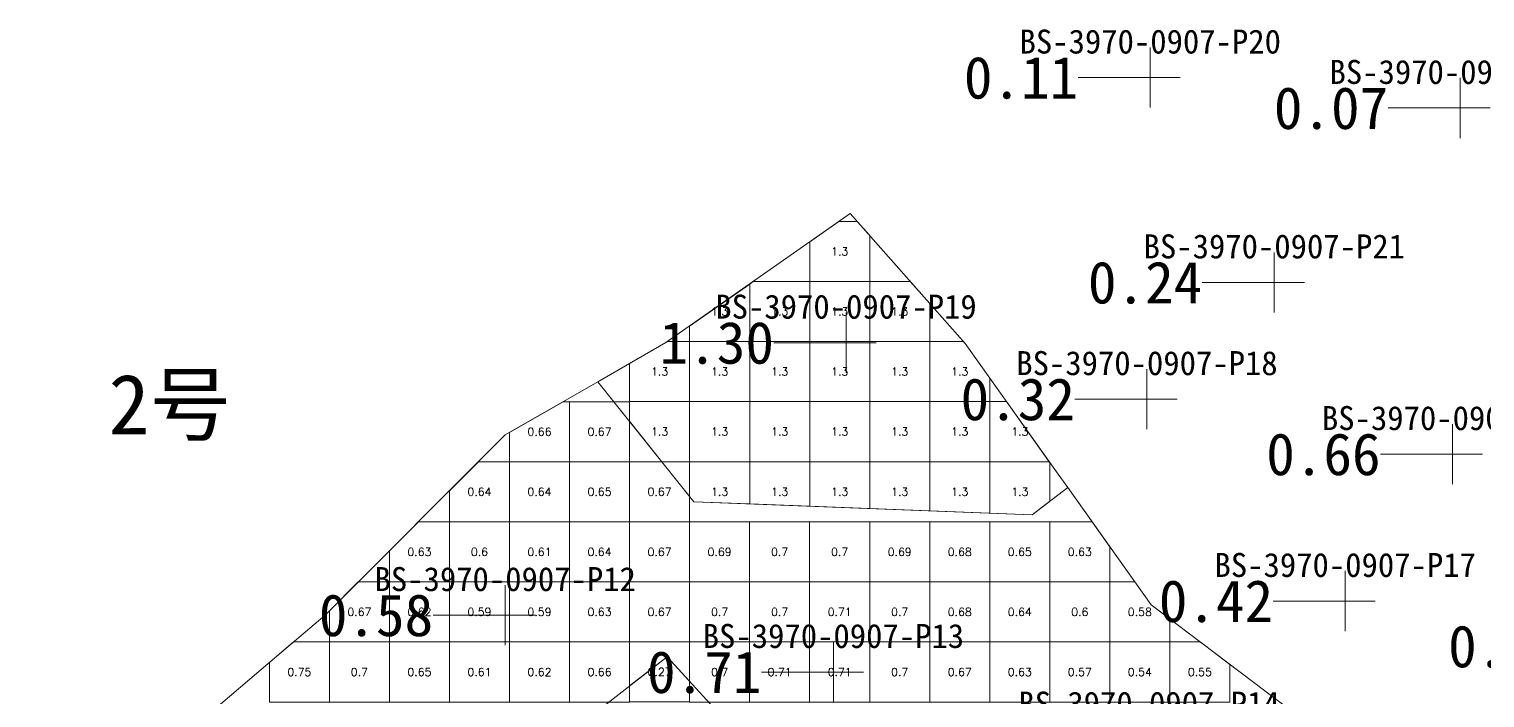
# Model space of a CAD drawing. Header units: inches. Extents: x 469931.6 to 470004.9, y 4349718.4 to 4349790.6.
# Drawn here: x 469931.68 to 469955.93, y 4349738.44 to 4349749.57 of the extents above; entities that cross this region are included whole.
import ezdxf
from ezdxf.enums import TextEntityAlignment as Align

# ---------------------------------------------------------------- set-up
doc = ezdxf.new("R2010")
doc.units = ezdxf.units.IN
doc.header["$MEASUREMENT"] = 0
for name, color, linetype, lineweight in [('0.500-1.000', 7, 'Continuous', 0), ('1.000-1.500', 7, 'Continuous', 0), ('孔口文字', 7, 'Continuous', 0), ('点', 7, 'Continuous', 0), ('爆区方格网', 7, 'Continuous', 0), ('线条', 7, 'Continuous', 0), ('钻孔', 7, 'Continuous', 0)]:
    doc.layers.add(name, color=color, linetype=linetype, lineweight=lineweight)
doc.styles.add('3dmine_textStyle_1', font='txt.shx', dxfattribs={"height": 1, "bigfont": 'gbcbig.shx'})
doc.styles.add('3dmine_textStyle_2', font='宋体.ttf', dxfattribs={"height": 1})
doc.styles.add('3dmine_textStyle_3', font='simsunb.ttf', dxfattribs={"height": 1})

msp = doc.modelspace()

# ---------------------------------------------------------------- hatches: boundary and pattern name
at = {"layer": '钻孔', "linetype": 'Continuous', "lineweight": 0, "true_color": 0x808080, "extrusion": (0, 1, 0)}
for points in [[(-469951.358, 3959.786), (-469950.358, 3959.786), (-469950.358, 3971.786), (-469951.358, 3971.786)], [(-469956.521, 3960.043), (-469955.521, 3960.043), (-469955.521, 3972.043), (-469956.521, 3972.043)], [(-469953.424, 3959.788), (-469952.424, 3959.788), (-469952.424, 3971.788), (-469953.424, 3971.788)], [(-469951.303, 3959.892), (-469950.303, 3959.892), (-469950.303, 3971.892), (-469951.303, 3971.892)], [(-469954.605, 3959.825), (-469953.605, 3959.825), (-469953.605, 3971.825), (-469954.605, 3971.825)]]:
    msp.add_hatch(color=8, dxfattribs=at).paths.add_polyline_path(points, flags=0)
at = {"layer": '钻孔', "linetype": 'Continuous', "lineweight": 0, "true_color": 0x0000ff, "extrusion": (0, 1, 0)}
msp.add_hatch(color=5, dxfattribs=at).paths.add_polyline_path([(-469946.29, 3959.607), (-469945.29, 3959.607), (-469945.29, 3971.607), (-469946.29, 3971.607)], flags=0)
at = {"layer": '钻孔', "linetype": 'Continuous', "lineweight": 0, "true_color": 0x00ffff, "extrusion": (0, 1, 0)}
for points in [[(-469956.394, 3959.898), (-469955.394, 3959.898), (-469955.394, 3971.898), (-469956.394, 3971.898)], [(-469940.613, 3959.559), (-469939.613, 3959.559), (-469939.613, 3971.559), (-469940.613, 3971.559)], [(-469946.08, 3959.561), (-469945.08, 3959.561), (-469945.08, 3971.561), (-469946.08, 3971.561)]]:
    msp.add_hatch(color=4, dxfattribs=at).paths.add_polyline_path(points, flags=0)

# ---------------------------------------------------------------- linework, layer by layer
at = {"layer": '0.500-1.000', "color": 4, "linetype": 'Continuous', "lineweight": 0, "true_color": 0x00ffff}
for points in [[(469956.989, 4349724.699), (469955.859, 4349723.342), (469953.772, 4349720.857), (469951.686, 4349718.372), (469948.352, 4349719.25), (469946.493, 4349719.739), (469945.018, 4349720.128), (469946.928, 4349723.214), (469947.006, 4349723.341), (469946.95, 4349723.394), (469945.311, 4349724.961), (469941.381, 4349728.564), (469940.505, 4349729.752), (469939.473, 4349731.151), (469936.853, 4349731.96), (469935.078, 4349732.508), (469931.842, 4349732.619), (469931.683, 4349735.179), (469934.683, 4349738.179), (469935.697, 4349739.041), (469936.613, 4349739.82), (469939.613, 4349742.82), (469941.158, 4349743.706), (469942.755, 4349741.707)], [(469942.755, 4349741.707), (469948.39, 4349741.491), (469948.982, 4349741.944), (469950.37, 4349739.993), (469953.337, 4349737.747), (469954.366, 4349736.244), (469955.199, 4349735.026), (469956.817, 4349735.808)], [(469942.309, 4349739.128), (469939.738, 4349737.128), (469942.385, 4349733.701), (469944.877, 4349736.321), (469942.309, 4349739.128)]]:
    msp.add_lwpolyline(points, dxfattribs=at)
at = {"layer": '1.000-1.500', "color": 4, "linetype": 'Continuous', "lineweight": 0, "true_color": 0x00ffff}
msp.add_lwpolyline([(469947.277, 4349744.339), (469948.824, 4349742.166), (469948.982, 4349741.944), (469948.39, 4349741.491), (469942.755, 4349741.707), (469941.158, 4349743.706), (469942.29, 4349744.356), (469945.358, 4349746.505), (469947.277, 4349744.339)], dxfattribs=at)
at = {"layer": '点', "color": 138, "linetype": 'Continuous', "lineweight": 0, "true_color": 0x004c4c}
for points, elevation in [([(469950.358, 4349748.268), (469950.358, 4349749.268)], 3971.786), ([(469950.858, 4349748.768), (469949.858, 4349748.768)], 3971.786), ([(469955.521, 4349747.762), (469955.521, 4349748.762)], 3972.043), ([(469956.021, 4349748.262), (469955.021, 4349748.262)], 3972.043), ([(469952.424, 4349744.858), (469952.424, 4349745.858)], 3971.788), ([(469952.924, 4349745.358), (469951.924, 4349745.358)], 3971.788), ([(469945.29, 4349743.855), (469945.29, 4349744.855)], 3971.607), ([(469945.79, 4349744.355), (469944.79, 4349744.355)], 3971.607), ([(469950.303, 4349742.915), (469950.303, 4349743.915)], 3971.892), ([(469950.803, 4349743.415), (469949.803, 4349743.415)], 3971.892), ([(469955.394, 4349742), (469955.394, 4349743)], 3971.898), ([(469955.894, 4349742.5), (469954.894, 4349742.5)], 3971.898), ([(469953.605, 4349739.555), (469953.605, 4349740.555)], 3971.825), ([(469939.613, 4349739.32), (469939.613, 4349740.32)], 3971.559), ([(469954.105, 4349740.055), (469953.105, 4349740.055)], 3971.825), ([(469940.113, 4349739.82), (469939.113, 4349739.82)], 3971.559), ([(469945.08, 4349738.373), (469945.08, 4349739.373)], 3971.561), ([(469945.58, 4349738.873), (469944.58, 4349738.873)], 3971.561)]:
    msp.add_lwpolyline(points, dxfattribs=dict(at, elevation=elevation))
at = {"layer": '爆区方格网', "color": 4, "linetype": 'Continuous', "lineweight": 0, "true_color": 0x00ffff}
for points, elevation in [([(469945.685, 4349746.137), (469945.685, 4349745.374), (469944.685, 4349745.374), (469944.685, 4349746.033), (469945.171, 4349746.374), (469945.474, 4349746.374), (469945.685, 4349746.137)], 3971.607), ([(469943.685, 4349744.374), (469942.685, 4349744.374), (469942.685, 4349744.632), (469943.685, 4349745.332), (469943.685, 4349744.374)], 3971.607), ([(469944.685, 4349744.374), (469943.685, 4349744.374), (469943.685, 4349745.332), (469943.744, 4349745.374), (469944.685, 4349745.374), (469944.685, 4349744.374)], 3971.607), ([(469945.685, 4349744.374), (469944.685, 4349744.374), (469944.685, 4349745.374), (469945.685, 4349745.374), (469945.685, 4349744.374)], 3971.607), ([(469946.685, 4349745.008), (469946.685, 4349744.374), (469945.685, 4349744.374), (469945.685, 4349745.374), (469946.36, 4349745.374), (469946.685, 4349745.008)], 3971.607), ([(469942.685, 4349743.374), (469941.685, 4349743.374), (469941.685, 4349744.008), (469942.29, 4349744.356), (469942.316, 4349744.374), (469942.685, 4349744.374), (469942.685, 4349743.374)], 3971.607), ([(469943.685, 4349743.374), (469942.685, 4349743.374), (469942.685, 4349744.374), (469943.685, 4349744.374), (469943.685, 4349743.374)], 3971.607), ([(469944.685, 4349743.374), (469943.685, 4349743.374), (469943.685, 4349744.374), (469944.685, 4349744.374), (469944.685, 4349743.374)], 3971.607), ([(469945.685, 4349743.374), (469944.685, 4349743.374), (469944.685, 4349744.374), (469945.685, 4349744.374), (469945.685, 4349743.374)], 3971.607), ([(469946.685, 4349743.374), (469945.685, 4349743.374), (469945.685, 4349744.374), (469946.685, 4349744.374), (469946.685, 4349743.374)], 3971.607), ([(469947.277, 4349744.339), (469947.685, 4349743.767), (469947.685, 4349743.374), (469946.685, 4349743.374), (469946.685, 4349744.374), (469947.246, 4349744.374), (469947.277, 4349744.339)], 3971.607), ([(469940.684, 4349742.373), (469939.684, 4349742.373), (469939.684, 4349742.861), (469940.577, 4349743.373), (469940.684, 4349743.373), (469940.684, 4349742.373)], 3971.438), ([(469941.684, 4349742.373), (469940.684, 4349742.373), (469940.684, 4349743.373), (469941.684, 4349743.373), (469941.684, 4349742.373)], 3971.438), ([(469942.685, 4349742.374), (469942.223, 4349742.374), (469941.685, 4349743.047), (469941.685, 4349743.374), (469942.685, 4349743.374), (469942.685, 4349742.374)], 3971.607), ([(469943.685, 4349742.374), (469942.685, 4349742.374), (469942.685, 4349743.374), (469943.685, 4349743.374), (469943.685, 4349742.374)], 3971.607), ([(469944.685, 4349742.374), (469943.685, 4349742.374), (469943.685, 4349743.374), (469944.685, 4349743.374), (469944.685, 4349742.374)], 3971.607), ([(469945.685, 4349742.374), (469944.685, 4349742.374), (469944.685, 4349743.374), (469945.685, 4349743.374), (469945.685, 4349742.374)], 3971.607), ([(469946.685, 4349742.374), (469945.685, 4349742.374), (469945.685, 4349743.374), (469946.685, 4349743.374), (469946.685, 4349742.374)], 3971.607), ([(469947.685, 4349742.374), (469946.685, 4349742.374), (469946.685, 4349743.374), (469947.685, 4349743.374), (469947.685, 4349742.374)], 3971.607), ([(469948.676, 4349742.374), (469947.685, 4349742.374), (469947.685, 4349743.374), (469947.964, 4349743.374), (469948.676, 4349742.374)], 3971.607), ([(469939.684, 4349741.373), (469938.684, 4349741.373), (469938.684, 4349741.891), (469939.166, 4349742.373), (469939.684, 4349742.373), (469939.684, 4349741.373)], 3971.438), ([(469940.684, 4349741.373), (469939.684, 4349741.373), (469939.684, 4349742.373), (469940.684, 4349742.373), (469940.684, 4349741.373)], 3971.438), ([(469941.684, 4349741.373), (469940.684, 4349741.373), (469940.684, 4349742.373), (469941.684, 4349742.373), (469941.684, 4349741.373)], 3971.438), ([(469942.684, 4349741.373), (469941.684, 4349741.373), (469941.684, 4349742.373), (469942.684, 4349742.373), (469942.684, 4349741.373)], 3971.438), ([(469943.685, 4349741.671), (469942.755, 4349741.707), (469942.685, 4349741.796), (469942.685, 4349742.374), (469943.685, 4349742.374), (469943.685, 4349741.671)], 3971.607), ([(469944.685, 4349741.633), (469943.685, 4349741.671), (469943.685, 4349742.374), (469944.685, 4349742.374), (469944.685, 4349741.633)], 3971.607), ([(469945.685, 4349741.595), (469944.685, 4349741.633), (469944.685, 4349742.374), (469945.685, 4349742.374), (469945.685, 4349741.595)], 3971.607), ([(469946.685, 4349741.557), (469945.685, 4349741.595), (469945.685, 4349742.374), (469946.685, 4349742.374), (469946.685, 4349741.557)], 3971.607), ([(469947.685, 4349741.518), (469946.685, 4349741.557), (469946.685, 4349742.374), (469947.685, 4349742.374), (469947.685, 4349741.518)], 3971.607), ([(469948.685, 4349742.361), (469948.685, 4349741.716), (469948.39, 4349741.491), (469947.685, 4349741.518), (469947.685, 4349742.374), (469948.676, 4349742.374), (469948.685, 4349742.361)], 3971.607), ([(469938.684, 4349740.373), (469937.684, 4349740.373), (469937.684, 4349740.891), (469938.166, 4349741.373), (469938.684, 4349741.373), (469938.684, 4349740.373)], 3971.438), ([(469939.684, 4349740.373), (469938.684, 4349740.373), (469938.684, 4349741.373), (469939.684, 4349741.373), (469939.684, 4349740.373)], 3971.438), ([(469940.684, 4349740.373), (469939.684, 4349740.373), (469939.684, 4349741.373), (469940.684, 4349741.373), (469940.684, 4349740.373)], 3971.438), ([(469941.684, 4349740.373), (469940.684, 4349740.373), (469940.684, 4349741.373), (469941.684, 4349741.373), (469941.684, 4349740.373)], 3971.438), ([(469942.684, 4349740.373), (469941.684, 4349740.373), (469941.684, 4349741.373), (469942.684, 4349741.373), (469942.684, 4349740.373)], 3971.438), ([(469943.684, 4349740.373), (469942.684, 4349740.373), (469942.684, 4349741.373), (469943.684, 4349741.373), (469943.684, 4349740.373)], 3971.438), ([(469944.684, 4349740.373), (469943.684, 4349740.373), (469943.684, 4349741.373), (469944.684, 4349741.373), (469944.684, 4349740.373)], 3971.438), ([(469945.684, 4349740.373), (469944.684, 4349740.373), (469944.684, 4349741.373), (469945.684, 4349741.373), (469945.684, 4349740.373)], 3971.438), ([(469946.684, 4349740.373), (469945.684, 4349740.373), (469945.684, 4349741.373), (469946.684, 4349741.373), (469946.684, 4349740.373)], 3971.438), ([(469947.684, 4349740.373), (469946.684, 4349740.373), (469946.684, 4349741.373), (469947.684, 4349741.373), (469947.684, 4349740.373)], 3971.438), ([(469948.684, 4349740.373), (469947.684, 4349740.373), (469947.684, 4349741.373), (469948.684, 4349741.373), (469948.684, 4349740.373)], 3971.438), ([(469949.684, 4349740.958), (469949.684, 4349740.373), (469948.684, 4349740.373), (469948.684, 4349741.373), (469949.388, 4349741.373), (469949.684, 4349740.958)], 3971.438), ([(469937.684, 4349739.373), (469936.684, 4349739.373), (469936.684, 4349739.891), (469937.166, 4349740.373), (469937.684, 4349740.373), (469937.684, 4349739.373)], 3971.438), ([(469938.684, 4349739.373), (469937.684, 4349739.373), (469937.684, 4349740.373), (469938.684, 4349740.373), (469938.684, 4349739.373)], 3971.438), ([(469939.684, 4349739.373), (469938.684, 4349739.373), (469938.684, 4349740.373), (469939.684, 4349740.373), (469939.684, 4349739.373)], 3971.438), ([(469940.684, 4349739.373), (469939.684, 4349739.373), (469939.684, 4349740.373), (469940.684, 4349740.373), (469940.684, 4349739.373)], 3971.438), ([(469941.684, 4349739.373), (469940.684, 4349739.373), (469940.684, 4349740.373), (469941.684, 4349740.373), (469941.684, 4349739.373)], 3971.438), ([(469942.684, 4349739.373), (469941.684, 4349739.373), (469941.684, 4349740.373), (469942.684, 4349740.373), (469942.684, 4349739.373)], 3971.438), ([(469943.684, 4349739.373), (469942.684, 4349739.373), (469942.684, 4349740.373), (469943.684, 4349740.373), (469943.684, 4349739.373)], 3971.438), ([(469944.684, 4349739.373), (469943.684, 4349739.373), (469943.684, 4349740.373), (469944.684, 4349740.373), (469944.684, 4349739.373)], 3971.438), ([(469945.684, 4349739.373), (469944.684, 4349739.373), (469944.684, 4349740.373), (469945.684, 4349740.373), (469945.684, 4349739.373)], 3971.438), ([(469946.684, 4349739.373), (469945.684, 4349739.373), (469945.684, 4349740.373), (469946.684, 4349740.373), (469946.684, 4349739.373)], 3971.438), ([(469947.684, 4349739.373), (469946.684, 4349739.373), (469946.684, 4349740.373), (469947.684, 4349740.373), (469947.684, 4349739.373)], 3971.438), ([(469948.684, 4349739.373), (469947.684, 4349739.373), (469947.684, 4349740.373), (469948.684, 4349740.373), (469948.684, 4349739.373)], 3971.438), ([(469949.684, 4349739.373), (469948.684, 4349739.373), (469948.684, 4349740.373), (469949.684, 4349740.373), (469949.684, 4349739.373)], 3971.438), ([(469950.37, 4349739.993), (469950.684, 4349739.756), (469950.684, 4349739.373), (469949.684, 4349739.373), (469949.684, 4349740.373), (469950.1, 4349740.373), (469950.37, 4349739.993)], 3971.438), ([(469936.684, 4349738.373), (469935.684, 4349738.373), (469935.684, 4349739.03), (469935.697, 4349739.041), (469936.087, 4349739.373), (469936.684, 4349739.373), (469936.684, 4349738.373)], 3971.438), ([(469937.684, 4349738.373), (469936.684, 4349738.373), (469936.684, 4349739.373), (469937.684, 4349739.373), (469937.684, 4349738.373)], 3971.438), ([(469938.684, 4349738.373), (469937.684, 4349738.373), (469937.684, 4349739.373), (469938.684, 4349739.373), (469938.684, 4349738.373)], 3971.438), ([(469939.684, 4349738.373), (469938.684, 4349738.373), (469938.684, 4349739.373), (469939.684, 4349739.373), (469939.684, 4349738.373)], 3971.438), ([(469940.684, 4349738.373), (469939.684, 4349738.373), (469939.684, 4349739.373), (469940.684, 4349739.373), (469940.684, 4349738.373)], 3971.438), ([(469941.684, 4349738.373), (469940.684, 4349738.373), (469940.684, 4349739.373), (469941.684, 4349739.373), (469941.684, 4349738.373)], 3971.438), ([(469942.685, 4349738.717), (469942.684, 4349738.718), (469942.684, 4349738.374), (469941.685, 4349738.374), (469941.685, 4349738.642), (469942.309, 4349739.128), (469942.684, 4349738.718), (469942.684, 4349739.373), (469942.685, 4349739.373), (469942.685, 4349738.717)], 3971.551), ([(469943.684, 4349738.373), (469942.684, 4349738.373), (469942.684, 4349739.373), (469943.684, 4349739.373), (469943.684, 4349738.373)], 3971.438), ([(469944.684, 4349738.373), (469943.684, 4349738.373), (469943.684, 4349739.373), (469944.684, 4349739.373), (469944.684, 4349738.373)], 3971.438), ([(469945.684, 4349738.373), (469944.684, 4349738.373), (469944.684, 4349739.373), (469945.684, 4349739.373), (469945.684, 4349738.373)], 3971.438), ([(469946.684, 4349738.373), (469945.684, 4349738.373), (469945.684, 4349739.373), (469946.684, 4349739.373), (469946.684, 4349738.373)], 3971.438), ([(469947.684, 4349738.373), (469946.684, 4349738.373), (469946.684, 4349739.373), (469947.684, 4349739.373), (469947.684, 4349738.373)], 3971.438), ([(469948.684, 4349738.373), (469947.684, 4349738.373), (469947.684, 4349739.373), (469948.684, 4349739.373), (469948.684, 4349738.373)], 3971.438), ([(469949.684, 4349738.373), (469948.684, 4349738.373), (469948.684, 4349739.373), (469949.684, 4349739.373), (469949.684, 4349738.373)], 3971.438), ([(469950.684, 4349738.373), (469949.684, 4349738.373), (469949.684, 4349739.373), (469950.684, 4349739.373), (469950.684, 4349738.373)], 3971.438), ([(469951.684, 4349738.999), (469951.684, 4349738.373), (469950.684, 4349738.373), (469950.684, 4349739.373), (469951.189, 4349739.373), (469951.684, 4349738.999)], 3971.438)]:
    msp.add_lwpolyline(points, dxfattribs=dict(at, elevation=elevation))
at = {"layer": '线条', "color": 138, "linetype": 'Continuous', "lineweight": 0, "true_color": 0x004c4c}
for points, elevation in [([(469950.358, 4349748.768), (469950.358, 4349748.768), (469950.358, 4349748.768)], 3971.786), ([(469955.521, 4349748.262), (469955.521, 4349748.262), (469955.521, 4349748.262)], 3972.043), ([(469952.424, 4349745.358), (469952.424, 4349745.358), (469952.424, 4349745.358)], 3971.788), ([(469945.29, 4349744.355), (469945.29, 4349744.355), (469945.29, 4349744.355)], 3971.607), ([(469950.303, 4349743.415), (469950.303, 4349743.415), (469950.303, 4349743.415)], 3971.892), ([(469955.394, 4349742.5), (469955.394, 4349742.5), (469955.394, 4349742.5)], 3971.898), ([(469953.605, 4349740.055), (469953.605, 4349740.055), (469953.605, 4349740.055)], 3971.825), ([(469939.613, 4349739.82), (469939.613, 4349739.82), (469939.613, 4349739.82)], 3971.559), ([(469945.08, 4349738.873), (469945.08, 4349738.873), (469945.08, 4349738.873)], 3971.561)]:
    msp.add_lwpolyline(points, dxfattribs=dict(at, elevation=elevation))
at = {"layer": '钻孔', "color": 8, "linetype": 'Continuous', "lineweight": 0, "true_color": 0x808080}
for points, elevation in [([(469950.358, 4349748.768), (469949.158, 4349748.768)], 3971.786), ([(469950.358, 4349748.768), (469949.158, 4349748.768)], 3959.786), ([(469955.521, 4349748.262), (469954.321, 4349748.262)], 3972.043), ([(469955.521, 4349748.262), (469954.321, 4349748.262)], 3960.043), ([(469952.424, 4349745.358), (469951.224, 4349745.358)], 3971.788), ([(469952.424, 4349745.358), (469951.224, 4349745.358)], 3959.788), ([(469950.303, 4349743.415), (469949.103, 4349743.415)], 3971.892), ([(469950.303, 4349743.415), (469949.103, 4349743.415)], 3959.892), ([(469953.605, 4349740.055), (469952.405, 4349740.055)], 3971.825), ([(469953.605, 4349740.055), (469952.405, 4349740.055)], 3959.825)]:
    msp.add_lwpolyline(points, dxfattribs=dict(at, elevation=elevation))
at = {"layer": '钻孔', "color": 5, "linetype": 'Continuous', "lineweight": 0, "true_color": 0x0000ff}
for elevation in [3971.607, 3959.607]:
    msp.add_lwpolyline([(469945.29, 4349744.355), (469944.09, 4349744.355)], dxfattribs=dict(at, elevation=elevation))
at = {"layer": '钻孔', "color": 4, "linetype": 'Continuous', "lineweight": 0, "true_color": 0x00ffff}
for points, elevation in [([(469955.394, 4349742.5), (469954.194, 4349742.5)], 3971.898), ([(469955.394, 4349742.5), (469954.194, 4349742.5)], 3959.898), ([(469939.613, 4349739.82), (469938.413, 4349739.82)], 3971.559), ([(469939.613, 4349739.82), (469938.413, 4349739.82)], 3959.559), ([(469945.08, 4349738.873), (469943.88, 4349738.873)], 3971.561), ([(469945.08, 4349738.873), (469943.88, 4349738.873)], 3959.561)]:
    msp.add_lwpolyline(points, dxfattribs=dict(at, elevation=elevation))

# ---------------------------------------------------------------- texts
at = {"color": 4, "linetype": 'Continuous', "lineweight": 0, "true_color": 0x00ffff, "style": '3dmine_textStyle_1'}
for s, p in [('1.3', (469945.185, 4349745.874, 3971.607)), ('1.3', (469943.185, 4349744.874, 3971.607)), ('1.3', (469944.185, 4349744.874, 3971.607)), ('1.3', (469945.185, 4349744.874, 3971.607)), ('1.3', (469946.185, 4349744.874, 3971.607)), ('1.3', (469942.185, 4349743.874, 3971.607)), ('1.3', (469943.185, 4349743.874, 3971.607)), ('1.3', (469944.185, 4349743.874, 3971.607)), ('1.3', (469945.185, 4349743.874, 3971.607)), ('1.3', (469946.185, 4349743.874, 3971.607)), ('1.3', (469947.185, 4349743.874, 3971.607)), ('0.66', (469940.184, 4349742.873, 3971.438)), ('0.67', (469941.184, 4349742.873, 3971.438)), ('1.3', (469942.185, 4349742.874, 3971.607)), ('1.3', (469943.185, 4349742.874, 3971.607)), ('1.3', (469944.185, 4349742.874, 3971.607)), ('1.3', (469945.185, 4349742.874, 3971.607)), ('1.3', (469946.185, 4349742.874, 3971.607)), ('1.3', (469947.185, 4349742.874, 3971.607)), ('1.3', (469948.185, 4349742.874, 3971.607)), ('0.64', (469939.184, 4349741.873, 3971.438)), ('0.64', (469940.184, 4349741.873, 3971.438)), ('0.65', (469941.184, 4349741.873, 3971.438)), ('0.67', (469942.184, 4349741.873, 3971.438)), ('1.3', (469943.185, 4349741.874, 3971.607)), ('1.3', (469944.185, 4349741.874, 3971.607)), ('1.3', (469945.185, 4349741.874, 3971.607)), ('1.3', (469946.185, 4349741.874, 3971.607)), ('1.3', (469947.185, 4349741.874, 3971.607)), ('1.3', (469948.185, 4349741.874, 3971.607)), ('0.63', (469938.184, 4349740.873, 3971.438)), ('0.6', (469939.184, 4349740.873, 3971.438)), ('0.61', (469940.184, 4349740.873, 3971.438)), ('0.64', (469941.184, 4349740.873, 3971.438)), ('0.67', (469942.184, 4349740.873, 3971.438)), ('0.69', (469943.184, 4349740.873, 3971.438)), ('0.7', (469944.184, 4349740.873, 3971.438)), ('0.7', (469945.184, 4349740.873, 3971.438)), ('0.69', (469946.184, 4349740.873, 3971.438)), ('0.68', (469947.184, 4349740.873, 3971.438)), ('0.65', (469948.184, 4349740.873, 3971.438)), ('0.63', (469949.184, 4349740.873, 3971.438)), ('0.67', (469937.184, 4349739.873, 3971.438)), ('0.62', (469938.184, 4349739.873, 3971.438)), ('0.59', (469939.184, 4349739.873, 3971.438)), ('0.59', (469940.184, 4349739.873, 3971.438)), ('0.63', (469941.184, 4349739.873, 3971.438)), ('0.67', (469942.184, 4349739.873, 3971.438)), ('0.7', (469943.184, 4349739.873, 3971.438)), ('0.7', (469944.184, 4349739.873, 3971.438)), ('0.71', (469945.184, 4349739.873, 3971.438)), ('0.7', (469946.184, 4349739.873, 3971.438)), ('0.68', (469947.184, 4349739.873, 3971.438)), ('0.64', (469948.184, 4349739.873, 3971.438)), ('0.6', (469949.184, 4349739.873, 3971.438)), ('0.58', (469950.184, 4349739.873, 3971.438)), ('0.75', (469936.184, 4349738.873, 3971.438)), ('0.7', (469937.184, 4349738.873, 3971.438)), ('0.65', (469938.184, 4349738.873, 3971.438)), ('0.61', (469939.184, 4349738.873, 3971.438)), ('0.62', (469940.184, 4349738.873, 3971.438)), ('0.66', (469941.184, 4349738.873, 3971.438)), ('0.27', (469942.185, 4349738.874, 3971.551)), ('0.7', (469943.184, 4349738.873, 3971.438)), ('0.71', (469944.184, 4349738.873, 3971.438)), ('0.71', (469945.184, 4349738.873, 3971.438)), ('0.7', (469946.184, 4349738.873, 3971.438)), ('0.67', (469947.184, 4349738.873, 3971.438)), ('0.63', (469948.184, 4349738.873, 3971.438)), ('0.57', (469949.184, 4349738.873, 3971.438)), ('0.54', (469950.184, 4349738.873, 3971.438)), ('0.55', (469951.184, 4349738.873, 3971.438))]:
    msp.add_text(s, height=0.1333, dxfattribs=at).set_placement(p, align=Align.MIDDLE_CENTER)
at = {"color": 7, "linetype": 'Continuous', "lineweight": 0, "style": '3dmine_textStyle_2'}
msp.add_text('2号', height=1, dxfattribs=at).set_placement((469933.007, 4349742.828, 1986.224))
at = {"layer": '孔口文字', "color": 138, "linetype": 'Continuous', "lineweight": 0, "true_color": 0x004c4c, "style": '3dmine_textStyle_3'}
for s, p in [('BS-3970-0907-P20', (469950.358, 4349749.168, 3971.786)), ('BS-3970-0907-P28', (469955.521, 4349748.662, 3972.043)), ('BS-3970-0907-P21', (469952.424, 4349745.758, 3971.788)), ('BS-3970-0907-P19', (469945.29, 4349744.755, 3971.607)), ('BS-3970-0907-P18', (469950.303, 4349743.815, 3971.892)), ('BS-3970-0907-P22', (469955.394, 4349742.9, 3971.898)), ('BS-3970-0907-P17', (469953.605, 4349740.455, 3971.825)), ('BS-3970-0907-P12', (469939.613, 4349740.22, 3971.559)), ('BS-3970-0907-P13', (469945.08, 4349739.273, 3971.561)), ('BS-3970-0907-P14', (469950.337, 4349738.147, 3971.622))]:
    msp.add_text(s, height=0.4, dxfattribs=at).set_placement(p, align=Align.CENTER)
at = {"layer": '钻孔', "color": 8, "linetype": 'Continuous', "lineweight": 0, "true_color": 0x808080, "style": '3dmine_textStyle_3'}
for s, p in [('0.11', (469949.158, 4349748.768, 3971.786)), ('0.07', (469954.321, 4349748.262, 3972.043)), ('0.24', (469951.224, 4349745.358, 3971.788)), ('0.32', (469949.103, 4349743.415, 3971.892)), ('0.42', (469952.405, 4349740.055, 3971.825)), ('0.30', (469957.224, 4349739.301, 3972.096))]:
    msp.add_text(s, height=0.7, dxfattribs=at).set_placement(p, align=Align.MIDDLE_RIGHT)
at = {"layer": '钻孔', "color": 5, "linetype": 'Continuous', "lineweight": 0, "true_color": 0x0000ff, "style": '3dmine_textStyle_3'}
msp.add_text('1.30', height=0.7, dxfattribs=at).set_placement((469944.09, 4349744.355, 3971.607), align=Align.MIDDLE_RIGHT)
at = {"layer": '钻孔', "color": 4, "linetype": 'Continuous', "lineweight": 0, "true_color": 0x00ffff, "style": '3dmine_textStyle_3'}
for s, p in [('0.66', (469954.194, 4349742.5, 3971.898)), ('0.58', (469938.413, 4349739.82, 3971.559)), ('0.71', (469943.88, 4349738.873, 3971.561))]:
    msp.add_text(s, height=0.7, dxfattribs=at).set_placement(p, align=Align.MIDDLE_RIGHT)

doc.saveas('drawing.dxf')
